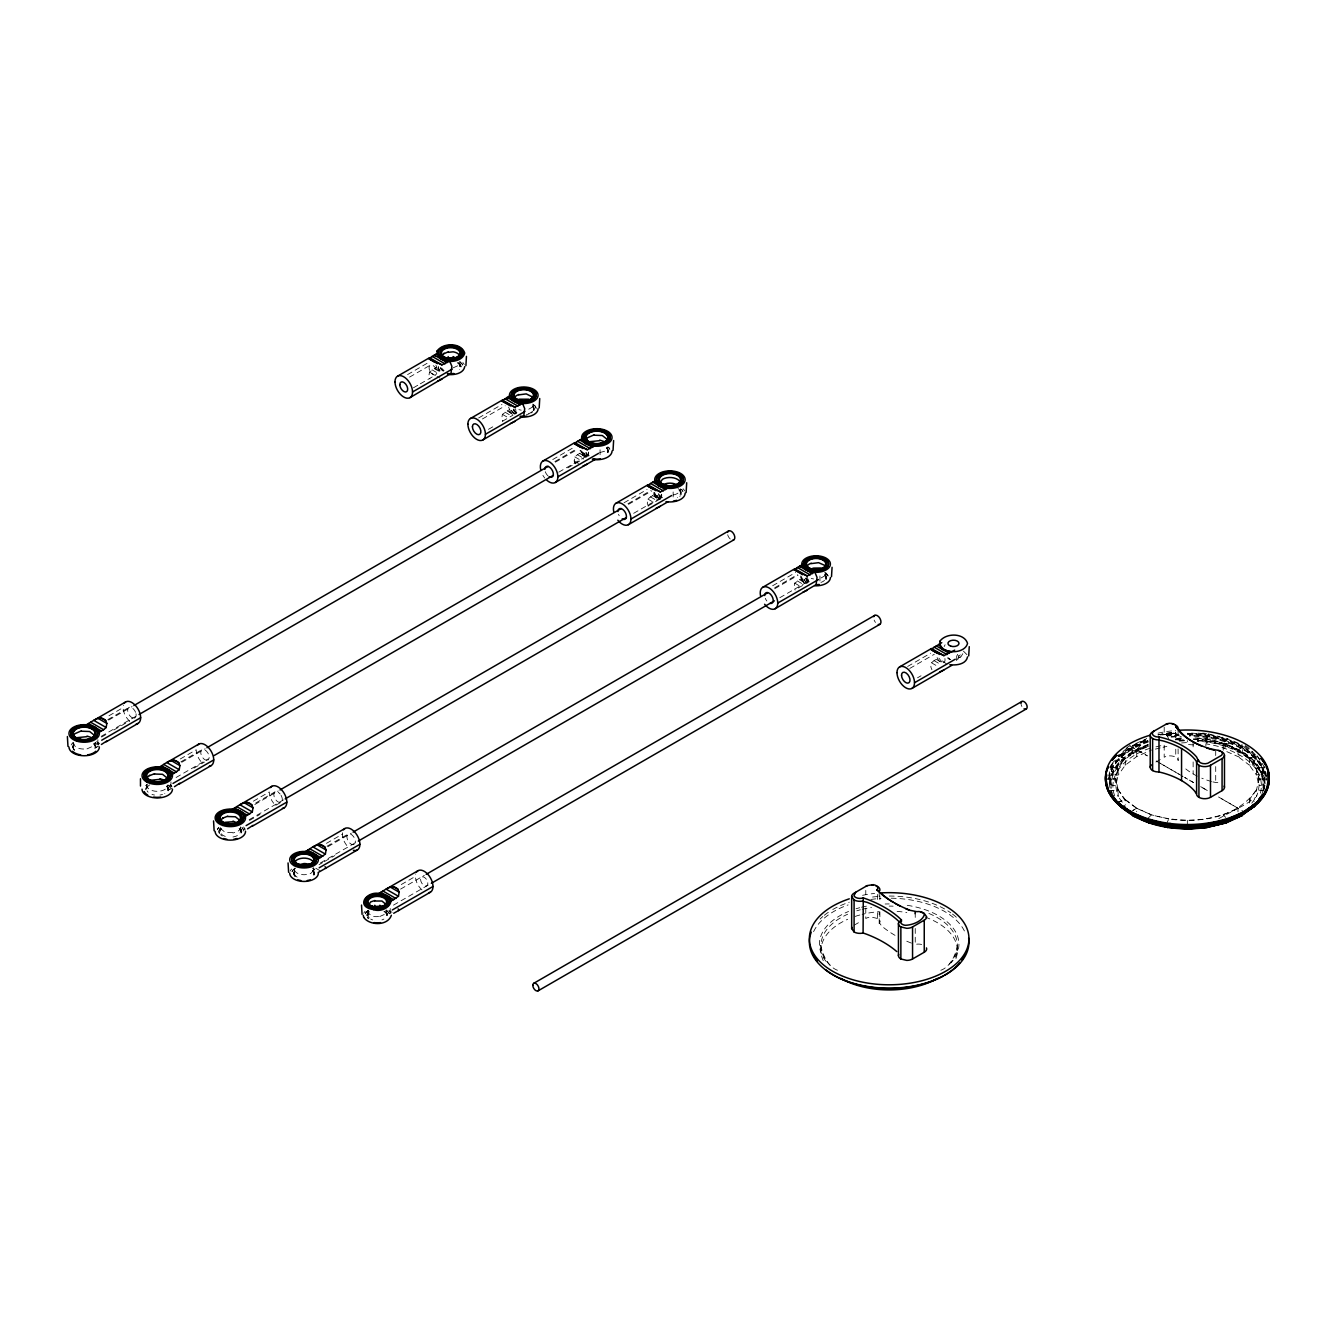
<?xml version="1.0" encoding="UTF-8"?>
<svg xmlns="http://www.w3.org/2000/svg" width="1336" height="1336" viewBox="0 0 1336 1336"><rect width="100%" height="100%" fill="white"/><g stroke="black" fill="none" stroke-linecap="round" stroke-linejoin="round"><path stroke-width="0.75" stroke-dasharray="5 3.75" d="M1117.965 792.432L1115.727 779.072L1118.165 768.367L1125.313 758.297L1116.796 755.475L1136.702 749.73L1147.824 744.904C1130.707 751.7 1111.686 764.042 1110.049 784.098M97.879 744.703L97.879 739.459M170.958 786.887L170.958 781.644M390.212 913.473L390.212 908.23M600.064 454.758L600.064 449.514M673.144 496.959L673.144 491.715M819.937 580.976L819.937 575.732M956.71 660.669L956.71 655.425M435.87 365.179L436.738 367.149L429.507 372.059L428.823 376.151L429.925 378.973M508.582 407.079L509.6 409.484L502.403 414.36L501.718 418.452L502.82 421.274M575.265 463.826L574.179 461.003L574.864 456.912L577.419 454.708L582.095 452.002L586.087 457.179A15.214 8.784 0 0 1 581.628 450.967M654.707 493.168A15.214 8.784 0 0 0 659.166 499.38L655.174 494.203L650.498 496.909L647.943 499.096L647.259 503.204L648.361 506.027M800.899 575.866L801.917 578.254L794.736 583.131L794.052 587.222L795.137 590.044M936.252 659.349L942.732 663.09L938.74 657.913L934.064 660.619L931.509 662.806L930.825 666.914L931.91 669.737M72.979 742.315C73.881 748.427 82.481 749.98 87.057 748.561M220.306 828.42L225.266 832.428L233.015 832.662M367.634 910.634C368.268 915.962 376.151 917.849 379.808 916.028M599.73 452.57L604.59 451.251L607.646 447.994M1263.522 790.444C1273.876 751.684 1219.401 734.65 1189.374 735.568M1110.55 767.115L1118.165 768.267C1115.059 777.519 1114.859 787.271 1118.165 796.523L1118.165 789.676L1115.727 778.971L1105.874 778.988M87.007 748.878L93.654 745.922L95.123 742.766L95.123 746.958M95.34 742.315L94.739 744.402M168.035 784.766L167.434 786.804M240.714 826.867L240.113 828.888A10.137 5.845 0 0 1 237.491 831.51L232.948 833.013M294.321 873.176L294.655 867.682M294.388 870.103L295.623 871.94A9.719 5.611 0 0 0 308.9 873.995C313.609 873.861 314.611 863.908 313.76 873.176M453.088 367.851L458.732 365.346L460.335 361.939M368.001 915.277L368.319 909.95M379.708 916.529L385.352 914.024L386.288 909.95M386.972 910.634L386.288 912.738M533.749 404.207L533.147 406.194M607.429 448.412L607.796 446.775M680.709 488.776L680.107 490.813M826.065 572.977L825.464 574.964M962.822 653.688L960.985 656.711L957.378 659.132L958.997 656.878L957.378 654.623L958.48 653.02M1108.763 775.715L1109.665 771.757M1108.713 778.003L1110.967 768.15L1116.612 760.284M1109.08 778.354C1111.151 758.364 1130.974 747.258 1147.991 740.946M1109.798 783.698C1111.302 763.14 1131.024 751.216 1148.576 744.937M1113.322 796.273C1103.285 772.108 1128.436 752.686 1149.027 746.49M1263.656 770.371L1258.963 779.072L1256.525 789.776L1256.525 796.523C1270.97 757.929 1222.674 736.72 1191.311 737.94M1260.416 793.15C1267.764 763.223 1230.673 747.492 1206.692 744.002L1208.028 734.85L1227.316 739.459L1242.029 745.972M1261.368 796.273C1272.924 760.234 1225.98 741.847 1197.256 741.33M1263.021 790.227C1267.73 756.493 1224.511 741.998 1197.306 740.779M1263.288 790.812C1273.926 750.999 1219.016 736.37 1189.374 736.103M1263.823 790.11L1265.159 784.232M528.755 409.2L532.396 407.096M821.072 577.97L824.73 575.866M243.169 831.025L244.037 829.088M1166.261 824.429L1168.8 818.901C1199.327 823.778 1231.174 816.062 1255.79 797.241M1208.295 733.948L1205.874 739.125L1210.566 738.975M1207.577 735.385L1205.874 739.025L1205.874 745.872M1224.728 748.31L1227.55 739.025L1242.363 745.571M944.151 646.574L945.12 644.754M1114.658 780.975L1115.727 779.072L1108.279 779.072M363.726 913.173L365.129 911.202M895.02 935.35A107.481 62.057 0 0 1 881.593 925.898L879.622 923.092A8.267 4.776 0 0 0 877.468 918.483L877.468 910.451M1109.665 767.215L1113.105 762.405M1110.132 767.482L1114.692 761.119M1116.245 759.9C1109.08 762.956 1109.682 774.997 1118.165 775.114L1125.313 765.144L1136.702 756.577L1151.532 750.014M1251.765 803.17L1255.339 798.176M1255.389 754.807C1237.47 735.568 1247.807 751.55 1237.988 756.577L1223.158 750.014L1223.158 743.15L1228.085 738.257M390.88 913.173L389.477 911.202M1146.605 738.257L1136.702 749.73L1136.702 756.577C1128.269 753.788 1135.717 736.837 1122.49 752.402M1147.841 818.484L1151.532 814.776C1186.785 825.13 1234.097 822.659 1256.525 789.776L1262.57 790.645M1264.557 767.482C1250.68 743.718 1260.516 762.873 1249.377 765.144L1237.988 756.577L1237.988 749.73L1243.215 746.74M1264.34 784.482L1258.963 785.818L1256.525 775.114L1256.525 768.267C1243.699 746.757 1217.013 739.242 1193.399 738.09M96.994 746.64L95.875 747.676L98.914 745.922M170.089 788.825L168.954 789.86L171.993 788.123M1116.879 769.503L1118.165 768.367L1110.984 767.265M958.814 656.043L960.317 654.84M1123.676 750.882L1130.122 746.039M1118.115 756.343L1130.824 746.791M1118.516 756.727L1131.141 747.225L1147.607 739.927M940.845 970.27C958.129 963.941 958.597 932.177 957.378 950.547M1133.212 810.234L1136.702 808.213L1151.532 814.876L1168.8 819.018M1130.122 812.121L1136.702 808.313L1151.532 814.876M407.563 374.598L429.14 362.139M409.567 377.119L430.192 365.212M413.425 387.791L418.585 384.801M420.306 383.816L435.786 374.882A5.578 3.223 60 0 1 429.29 369.454A5.578 3.223 60 0 1 433.332 365.697A5.578 3.223 60 0 1 436.404 374.297M478.655 417.934L501.985 404.474M482.43 418.97L505.225 405.793M488.425 429.34L495.439 425.299M502.453 421.241L512.974 415.179M108.968 715.762L123.129 707.596M552.737 459.551L573.979 447.293M107.849 719.62L128.891 707.462M554.891 461.521L575.933 449.364M108.633 720.104L132.064 706.594M555.392 462.172L577.018 449.698M101.202 736.336L137.224 715.545M558.765 472.176L585.786 456.578M101.569 737.088L106.83 734.048M113.844 729.99L129.625 720.889M567.9 467.85L583.682 458.732M180.276 758.982L196.208 749.78A12.408 7.164 60 0 0 202.705 763.324M624.046 502.77L647.058 489.494M180.928 761.804L201.97 749.663M627.97 503.722L650.766 490.546M181.729 762.305L205.143 748.778M628.471 504.373L651.901 490.846M176.085 777.502L208.499 758.781M633.648 513.325L660.669 497.727M193.937 768.133L204.458 762.071M647.993 505.993L660.268 498.912M253.356 801.183L269.287 791.981A12.408 7.164 60 0 0 273.68 803.287M255.761 802.986L275.066 791.847M254.809 804.506L278.222 790.979M249.164 819.686L283.399 799.93M249.481 820.454L260.002 814.392M275.784 805.274L281.061 802.235M326.435 843.367L342.367 834.165M772.609 585.769L795.621 572.493M327.086 846.189L348.145 834.048M774.763 587.74L797.559 574.58M327.888 846.69L351.301 833.18M774.646 588.759L798.06 575.248M320.44 862.922L356.478 842.131M779.806 597.71L806.827 582.112M319.053 864.676L322.56 862.655M324.314 861.637L334.835 855.574M798.293 587.99L807.061 582.93A5.995 3.457 60 0 0 807.729 577.419M401.284 884.549L415.446 876.366M400.583 889.108L424.38 875.364M393.485 905.14L429.557 884.315M907.612 666.48L930.624 653.204M909.766 668.434L934.332 654.256M917.515 677.803L921.022 675.782M854.088 925.23L860.768 921.372M1155.924 762.004L1160.884 759.132M1237.988 749.83L1244.567 746.039M1218.799 818.584L1237.988 808.313L1244.567 812.121M958.814 657.696L960.317 656.961M957.027 659.433L958.48 658.782M1135.7 743.567L1145.019 739.443M1132.327 745.571L1147.14 739.025M1132.661 745.972L1147.373 739.459M1147.808 740.428C1140.911 743.868 1105.406 756.042 1125.313 765.144L1125.313 758.297L1118.85 756.243M1148.142 741.48C1126.933 747.542 1100.831 768.534 1111.836 792.949M1148.259 741.998C1130.323 748.344 1108.346 761.67 1109.631 783.28C1111.134 762.672 1130.891 750.715 1148.492 744.419M1132.678 752.552L1146.923 746.24M1148.843 745.972C1130.957 752.201 1107.828 766.463 1111.218 788.307M1149.962 748.31C1129.855 754.356 1105.34 773.31 1115.109 796.874M1162.487 734.884L1176.932 733.13M1116.796 802.519L1125.313 799.646L1136.702 808.213L1136.702 811.687M1117.247 802.452L1125.313 799.746L1136.702 808.313M1187.337 733.781L1207.911 735.351L1227.083 739.927L1243.549 747.225L1256.174 756.727L1264.123 767.799L1261.368 773.36L1256.525 775.114L1249.377 765.144L1249.377 758.297L1255.823 756.26M1249.377 758.297L1256.191 756.042M1160.366 734.967L1175.847 732.829M1155.974 746.874L1163.99 744.954M1155.373 749.095L1161.134 747.709M1163.055 747.258L1166.879 746.34M1108.646 791.163L1118.165 789.676L1126.599 803.019M1109.164 791.179L1118.165 789.776L1125.313 799.746L1125.313 804.806M1256.525 768.367L1263.722 767.265M1266.044 766.814L1256.525 768.267L1258.963 779.072L1268.282 779.088M1168.8 739.025L1166.261 733.564L1176.932 733.581M1166.528 734.382L1176.999 734.065M1166.662 734.85L1177.066 734.566M1166.779 735.351L1179.154 734.934M1179.187 735.485L1166.879 735.869M1171.104 736.637L1179.22 736.019M1171.154 737.171L1181.274 736.403M1175.279 739.326L1183.329 738.725M1175.296 739.86L1183.329 739.242M1179.337 740.094L1183.345 739.777M1179.371 740.628L1185.349 740.177M1179.404 741.179L1185.366 740.712M1181.542 742.966L1187.337 742.532M1212.921 781.911L1216.278 782.579A8.183 4.726 0 0 1 1218.399 782.746M1258.963 778.971L1266.845 778.988M1202.684 733.13L1206.508 733.414M1191.512 733.113L1206.074 734.215M1187.337 733.28L1205.957 734.7M1187.337 734.316C1217.614 735.117 1260.984 744.469 1266.411 779.973M1189.374 735.017C1219 735.919 1260.883 745.772 1266.06 780.308M1193.382 738.875C1221.555 740.094 1260.416 750.732 1265.058 783.28M1193.365 739.392C1221.471 740.628 1260.249 751.216 1264.891 783.698M1197.34 740.244C1224.227 741.998 1260.499 753.22 1264.641 784.098M1193.516 744.937L1187.337 744.469L1187.337 740.561M1197.924 733.147L1206.224 733.781M1228.886 743.968L1223.158 743.25L1227.817 738.624L1222.039 737.221M1265.526 791.179L1256.525 789.676L1249.377 799.646L1254.27 801.366M1210.099 734.85L1227.55 739.025M1208.579 733.982L1220.119 736.754M947.358 657.947L950.714 659.633M1250.913 800.264L1249.377 799.646L1249.377 806.493M948.476 658.782L949.946 659.433M946.456 663.909L939.893 658.982M877.468 918.483L871.623 917.08A8.267 4.776 0 0 0 865.778 918.483L865.778 904.439M1233.612 741.163L1242.747 745.221M1110.7 784.816L1115.727 785.818L1118.165 775.114L1118.165 768.267M1129.738 745.738L1147.357 755.875L1132.06 747.175M1182.894 776.4L1156.241 761.019L1182.894 776.45M1200.68 786.654L1207.777 790.762L1200.68 786.72M1237.988 808.213L1218.449 796.924L1237.988 808.313L1237.988 815.06M434.267 368.586L440.73 372.326L437.089 368.686L436.621 366.582M507.162 410.887L513.625 414.628M799.479 579.657L805.959 583.398M579.607 453.438L586.087 457.179M652.703 495.639L659.166 499.38M432.062 369.855L438.542 373.596M504.958 412.156L511.438 415.897M797.291 580.926L803.771 584.667M577.419 454.708L583.899 458.448M650.498 496.909L656.978 500.633M934.064 660.619L940.527 664.343M429.507 372.059L440.145 378.188M502.403 414.36L507.73 417.416M794.736 583.131L800.047 586.203M574.864 456.912L581.945 461.003M647.943 499.096L653.254 502.169M931.509 662.806L936.82 665.879M574.179 461.003L581.193 465.062M96.543 741.68L99.766 743.551M315.78 868.266L320.64 871.072M388.859 910.467L392.099 912.338M1224.043 815.778L1223.158 814.776L1227.817 819.553M1243.866 746.791L1256.575 756.343M963.423 651.133L967.064 654.774M949.579 659.132L948.159 657.696M837.488 970.27C820.204 963.941 819.736 932.177 820.955 950.547M1244.901 746.256L1252.734 752.168M1256.992 756.009L1259.28 759.215M1119.351 798.176L1125.313 806.493M800.665 576.684L803.721 581.711M511.354 412.907L509.6 409.484M462.857 362.524L464.26 364.477M170.24 784.633L171.643 786.587M97.144 742.432L98.563 744.386M653.721 492.583L655.225 495.439M580.642 450.399L582.145 453.238M147.06 786.804L146.459 784.766M294.321 869.135L294.655 870.588M1166.395 733.948L1167.697 736.737M1265.459 771.456L1266.829 777.435M1265.025 771.757L1266.829 779.673M801.767 577.553L802.318 579.757M368.001 911.352L368.319 912.738M244.722 828.788L245.072 830.307M73.58 744.402L73.213 742.766L73.213 746.958M1215.71 750.548L1215.71 756.56M1215.71 766.58L1215.71 782.629M1193.131 741.864L1193.131 749.88M1193.131 761.904L1193.131 773.945M1187.337 820.321L1187.337 826.032M1178.085 730.842L1178.168 740.528M1178.085 748.878L1178.168 760.568A8.183 4.726 0 0 0 1173.108 756.209A8.183 4.726 0 0 0 1164.19 757.228L1164.19 745.204M1175.763 733.18L1175.763 739.192M1175.763 749.212L1175.763 757.228M1164.19 727.168L1164.19 735.184M915.243 912.421L915.243 918.433M915.243 928.453L915.243 944.485L916.262 944.251A8.267 4.776 0 0 1 922.541 944.719M879.89 895.788L879.89 899.796M879.89 911.837L879.89 921.857M879.188 891.596L879.188 899.612M879.188 923.677L879.188 911.653A68.219 39.379 0 0 0 862.137 914.375M877.468 894.419L877.468 900.431M865.778 890.411L865.778 894.419M825.798 577.553L825.798 573.511A9.719 5.611 0 0 1 824.496 576.317M680.458 493.168L680.458 489.243A10.538 6.079 0 0 1 672.659 495.122M607.796 448.178L607.796 450.967M533.481 408.783L533.481 404.741A9.719 5.611 0 0 1 532.179 407.547M461.003 366.582L461.003 366.999A10.337 5.962 0 0 0 457.981 362.791M459.985 362.657L459.985 366.582M386.605 911.352L386.605 915.277M240.463 827.368L240.463 831.343M220.206 827.368L220.206 831.343M167.785 789.159L167.785 785.234A10.538 6.079 0 0 1 157.247 791.33A10.538 6.079 0 0 1 146.709 785.234L146.709 789.159A10.538 6.079 0 0 1 149.799 784.85M95.524 746.958L95.524 747.392A11.373 6.563 0 0 0 94.004 744.102M72.795 746.958L72.795 747.392A11.373 6.563 0 0 1 74.315 744.102M457.246 362.791A9.302 5.377 0 0 1 458.732 369.27M444.103 370.389A9.302 5.377 0 0 1 441.698 367.968M457.981 362.357A10.337 5.962 0 0 1 459.634 369.571M443.368 370.807A10.337 5.962 0 0 1 440.696 368.135M439.928 370.172A12.408 7.164 0 0 1 438.275 366.582M459.45 361.522A12.408 7.164 0 0 1 462.657 364.728M439.928 370.59A12.408 7.164 0 0 1 438.275 366.999M461.421 363.425A12.408 7.164 0 0 1 462.657 365.145M443.368 371.224A10.337 5.962 0 0 1 440.346 366.999M807.311 583.03A12.408 7.164 0 0 1 803.688 577.97M824.863 572.91A12.408 7.164 0 0 1 828.069 576.117M824.496 580.358A9.719 5.611 0 0 1 820.939 582.413M809.215 581.511A9.719 5.611 0 0 1 806.376 577.553M824.496 574.747A9.719 5.611 0 0 1 825.464 579.006M825.03 574.998A10.337 5.962 0 0 1 826.065 579.523M808.781 582.195A10.337 5.962 0 0 1 805.758 577.97M807.311 582.613A12.408 7.164 0 0 1 803.688 577.553M824.863 572.493A12.408 7.164 0 0 1 828.069 575.699M825.03 574.563A10.337 5.962 0 0 1 826.065 579.089M808.781 581.778A10.337 5.962 0 0 1 805.758 577.553M813.574 578.939A9.719 5.611 0 0 1 811.236 578.371M805.157 583.097A5.995 3.457 60 0 1 799.963 576.651M766.864 601.016A5.995 3.457 60 0 1 765.311 598.328M924.044 909.332A69.756 40.28 0 0 1 951.048 962.822M825.949 961.235A69.756 40.28 0 0 1 848.544 911.469M856.042 908.764A69.756 40.28 0 0 1 859.666 907.712M861.536 907.227A69.756 40.28 0 0 1 869.168 905.624M885.133 904.004A69.756 40.28 0 0 1 889.175 903.938M907.227 905.307A69.756 40.28 0 0 1 920.504 908.23M928.887 913.457A68.219 39.379 0 0 1 948.243 965.177M830.09 965.177A68.219 39.379 0 0 1 847.642 914.242M856.777 910.818A68.219 39.379 0 0 1 860.334 909.783M862.137 909.315A68.219 39.379 0 0 1 871.506 907.445M889.175 906.092A68.219 39.379 0 0 1 893.116 906.159M813.591 931.676A78.239 45.173 0 0 1 848.11 904.923M870.888 899.445A78.239 45.173 0 0 1 881.008 898.443M891.195 898.21A78.239 45.173 0 0 1 964.742 931.676M820.07 919.068A79.793 46.059 0 0 1 822.809 916.529M824.312 915.277A79.793 46.059 0 0 1 829.188 911.72M832.745 909.532A79.793 46.059 0 0 1 849.279 902.217M872.558 897.04A79.793 46.059 0 0 1 880.841 896.289M889.175 896.038A79.793 46.059 0 0 1 950.831 912.872M952.468 914.058A79.793 46.059 0 0 1 956.943 917.782M925.18 917.097A68.219 39.379 0 0 1 955.056 960.734M823.277 960.734A68.219 39.379 0 0 1 847.642 919.302M855.057 916.429A68.219 39.379 0 0 1 860.334 914.859M897.091 911.419A68.219 39.379 0 0 1 906.827 912.505M862.555 895.304A79.793 46.059 0 0 1 874.612 893.433M911.402 943.099A107.481 62.057 0 0 1 905.641 940.728M1158.028 734.85A81.863 47.261 0 0 1 1175.697 732.195M1158.028 733.163A81.863 47.261 0 0 1 1175.697 730.508M1211.518 781.543A69.572 40.163 0 0 1 1201.782 778.17M1197.306 776.166A69.572 40.163 0 0 1 1185.783 768.935M1158.028 734.95A81.863 47.261 0 0 1 1175.697 732.295M514.995 414.26A12.408 7.164 0 0 1 511.354 409.2M532.53 404.14A12.408 7.164 0 0 1 536.154 409.2M532.179 405.977A9.719 5.611 0 0 1 533.147 410.236M532.179 411.588A9.719 5.611 0 0 1 528.622 413.642M516.882 412.74A9.719 5.611 0 0 1 514.043 408.783M516.447 413.425A10.337 5.962 0 0 1 513.425 409.2M532.713 406.211A10.337 5.962 0 0 1 533.749 410.736M532.713 405.793A10.337 5.962 0 0 1 533.749 410.319M532.713 411.755A10.337 5.962 0 0 1 531.06 412.991M528.922 413.943A10.337 5.962 0 0 1 526.434 414.544M516.447 412.991A10.337 5.962 0 0 1 513.425 408.783M514.995 413.843A12.408 7.164 0 0 1 511.354 408.783M534.5 405.192A12.408 7.164 0 0 1 536.154 408.783M521.24 410.152A9.719 5.611 0 0 1 518.902 409.601M512.84 414.327A5.995 3.457 60 0 1 507.647 407.864M515.412 408.632A5.995 3.457 60 0 1 514.727 414.16M1021.906 706.477A4.342 2.505 60 0 1 1021.122 704.439M129.625 721.123A12.408 7.164 60 0 1 123.413 705.141M132.982 718.016A5.995 3.457 60 0 1 127.905 712.021A5.995 3.457 60 0 1 130.093 707.178A5.995 3.457 60 0 1 135.571 712.322M135.988 713.758A5.995 3.457 60 0 1 135.988 716.28M135.571 717.215A5.995 3.457 60 0 1 134.017 718.117M93.654 743.801A10.955 6.329 0 0 1 93.654 750.131M74.682 750.131A10.955 6.329 0 0 1 74.682 743.801M71.192 744.954A13.444 7.766 0 0 1 72.528 743.083M95.791 743.083A13.444 7.766 0 0 1 97.144 744.954M94.004 743.684A11.373 6.563 0 0 1 94.004 750.247M74.315 750.247A11.373 6.563 0 0 1 74.315 743.684M97.328 742.565A15.214 8.784 0 0 1 98.847 744.686M544.721 478.021A12.408 7.164 60 0 1 542.917 475.349M548.01 475.866A5.995 3.457 60 0 1 545.021 470.673M586.304 456.979A5.995 3.457 60 0 1 580.091 450.432M588.291 452.62A5.995 3.457 60 0 1 587.857 456.094M588.809 455.609A11.373 6.563 0 0 1 585.853 452.67M606.694 447.694A11.373 6.563 0 0 1 607.83 452.67M587.339 456.461A13.444 7.766 0 0 1 583.398 450.967L583.398 451.401A13.444 7.766 0 0 0 587.339 456.879M608.481 447.092A13.444 7.766 0 0 1 609.817 448.963M589.092 455.442A10.955 6.329 0 0 1 586.254 452.603M606.327 447.81A10.955 6.329 0 0 1 607.429 452.603M608.481 447.51A13.444 7.766 0 0 1 609.817 449.38M606.694 448.111A11.373 6.563 0 0 1 607.83 453.088M588.809 456.027A11.373 6.563 0 0 1 585.853 453.088M588.525 452.002A5.16 2.989 60 0 1 586.404 455.76A5.16 2.989 60 0 1 581.845 451.334M170.423 784.766A15.214 8.784 0 0 1 171.943 786.887M168.887 785.284A13.444 7.766 0 0 1 170.223 787.154M166.382 786.119A10.538 6.079 0 0 1 164.695 793.467M162.524 794.419A10.538 6.079 0 0 1 159.969 795.037M154.525 795.037A10.538 6.079 0 0 1 151.97 794.419M148.112 792.198A10.538 6.079 0 0 1 147.06 790.728M147.394 785.869A11.373 6.563 0 0 0 145.874 789.159L145.874 789.576A11.373 6.563 0 0 1 147.394 786.303M167.083 785.869A11.373 6.563 0 0 1 168.219 790.862M167.083 786.303A11.373 6.563 0 0 1 168.219 791.279M145.607 785.702A13.444 7.766 0 0 1 147.745 784.098M168.887 785.702A13.444 7.766 0 0 1 170.223 787.572M207.097 760.318A5.995 3.457 60 0 1 200.884 753.755A5.995 3.457 60 0 1 204.976 749.947A5.995 3.457 60 0 1 209.067 758.481M208.65 759.416A5.995 3.457 60 0 1 207.965 760.034M683.097 488.776A15.214 8.784 0 0 1 684.616 490.896M660.418 498.645A13.444 7.766 0 0 1 656.945 495.172M681.56 489.293A13.444 7.766 0 0 1 682.896 491.164M679.055 490.128A10.538 6.079 0 0 1 677.369 497.476M662.472 497.476A10.538 6.079 0 0 1 659.733 494.737M677.97 488.525A11.373 6.563 0 0 1 679.774 496.441M661.888 497.81A11.373 6.563 0 0 1 658.949 494.871M660.418 499.079A13.444 7.766 0 0 1 656.494 493.585M681.56 489.711A13.444 7.766 0 0 1 682.896 491.581M679.774 490.312A11.373 6.563 0 0 1 680.909 495.289M660.084 496.875A11.373 6.563 0 0 1 658.548 493.585M619.203 515.696A5.995 3.457 60 0 1 618.518 514.293M661.37 494.821A5.995 3.457 60 0 1 658.364 499.079A5.995 3.457 60 0 1 653.187 492.617M661.621 494.186A5.16 2.989 60 0 1 659.032 497.877A5.16 2.989 60 0 1 654.556 492.299M944.919 658.531A5.995 3.457 60 0 1 941.93 662.79A5.995 3.457 60 0 1 936.736 656.327M730.224 538.976A5.16 2.989 60 0 1 727.636 534.5M807.412 577.352A5.16 2.989 60 0 1 805.641 582.346A5.16 2.989 60 0 1 800.715 576.684M217.351 829.339A13.444 7.766 0 0 1 218.686 827.468M241.966 827.468A13.444 7.766 0 0 1 243.302 829.339M240.179 828.487A11.373 6.563 0 0 1 241.315 833.464M219.338 833.464A11.373 6.563 0 0 1 220.49 828.487M217.351 829.756A13.444 7.766 0 0 1 218.686 827.886M241.966 827.886A13.444 7.766 0 0 1 243.302 829.756M240.179 828.069A11.373 6.563 0 0 1 241.315 833.046M222.294 835.985A11.373 6.563 0 0 1 220.49 834.633M219.338 833.046A11.373 6.563 0 0 1 220.49 828.069M239.094 828.42A10.137 5.845 0 0 1 232.948 837.004M225.266 836.419A10.137 5.845 0 0 1 221.559 828.42M243.503 826.967A15.214 8.784 0 0 1 245.022 829.071M280.176 802.502A5.995 3.457 60 0 1 273.813 794.603A5.995 3.457 60 0 1 280.176 794.035M281.061 795.304A5.995 3.457 60 0 1 281.729 801.617M346.759 845.471A12.408 7.164 60 0 1 342.667 831.727M354.14 844.435A5.995 3.457 60 0 1 347.293 839.091A5.995 3.457 60 0 1 350.767 834.148A5.995 3.457 60 0 1 355.226 842.866M313.426 867.682A9.719 5.611 0 0 1 313.76 869.135M312.457 870.371A9.719 5.611 0 0 1 310.904 877.151M297.16 877.151A9.719 5.611 0 0 1 295.623 870.371M290.196 871.039A14.329 8.267 0 0 1 291.632 869.051M292.05 871.322A12.408 7.164 0 0 1 295.273 868.116M312.808 868.116A12.408 7.164 0 0 1 314.778 869.602M312.991 870.204A10.337 5.962 0 0 1 312.991 876.165M295.089 876.165A10.337 5.962 0 0 1 295.089 870.204M292.05 871.757A12.408 7.164 0 0 1 295.273 868.534M312.808 868.534A12.408 7.164 0 0 1 314.778 870.02M312.991 870.621A10.337 5.962 0 0 1 312.991 876.583M295.089 876.583A10.337 5.962 0 0 1 295.089 870.621M421.959 889.893A12.408 7.164 60 0 1 415.746 873.911M365.329 913.423A12.408 7.164 0 0 1 368.536 910.2M386.071 910.2A12.408 7.164 0 0 1 389.277 913.423M368.352 918.25A10.337 5.962 0 0 1 367.316 916.813M366.966 915.277A10.337 5.962 0 0 1 368.352 912.288M386.254 912.288A10.337 5.962 0 0 1 387.64 915.277M365.329 913.841A12.408 7.164 0 0 1 368.536 910.634M386.071 910.634A12.408 7.164 0 0 1 389.277 913.841M383.883 911.469A9.302 5.377 0 0 1 386.288 916.663M383.883 919.068A9.302 5.377 0 0 1 381.946 919.919M372.644 919.919A9.302 5.377 0 0 1 370.723 919.068M369.254 917.949A9.302 5.377 0 0 1 370.723 911.469M368.352 918.667A10.337 5.962 0 0 1 367.316 917.231M366.966 915.694A10.337 5.962 0 0 1 369.988 911.469M384.618 911.469A10.337 5.962 0 0 1 387.64 915.694M875.497 622.426A5.16 2.989 60 0 1 874.162 620.104M1181.341 738.09L1175.346 738.574L1181.341 738.157M1193.566 782.562L1184.681 777.435L1193.566 782.612M420.573 879.322A5.16 2.989 60 0 0 426.05 886.135A5.16 2.989 60 0 0 426.05 878.837A5.16 2.989 60 0 0 420.573 879.322"/><path stroke-width="1.5" d="M1227.083 819.419L1207.911 823.995L1207.276 827.418C1177.15 831.576 1143.499 827.134 1120.186 806.092L1119.651 803.654M434.985 355.994L436.655 353.723L428.823 358.616L441.915 364.895L449.698 361.121L451.869 366.298L450.95 373.512L409.952 397.66M507.764 398.863L509.6 395.974L501.718 400.917L514.811 407.196L522.543 403.455L524.714 408.632L523.762 415.847L482.864 439.961M92.067 737.756L87.057 736.086M164.862 780.358L160.036 778.754M237.491 823.243L233.015 821.072M381.946 906.693L379.808 905.24M455.325 358.015L453.171 356.562M604.74 441.765L599.73 440.095M1226.698 819.669L1225.997 822.759L1224.728 823.093L1242.179 815.361L1254.654 805.708L1255.038 803.654M901.449 921.606L901.449 919.919L898.477 917.147A109.552 63.26 0 0 0 868.083 899.596L863.273 897.875L863.089 932.979L866.947 934.348A107.481 62.057 0 0 1 896.757 951.566M373.646 909.732C386.956 913.907 400.817 896.873 380.944 893.918C367.367 889.492 353.973 906.827 373.662 909.616M1241.795 815.912L1242.614 812.989L1226.431 820.17M67.385 736.537L67.969 746.39M140.48 778.738L140.48 786.069M213.56 820.922L214.127 830.775M288.058 862.939L288.609 872.308M361.522 905.073L362.073 914.325M106.145 727.519L106.83 723.427L105.728 720.605C99.732 714.075 91.783 722.208 85.955 724.947L94.923 727.252L98.914 732.429L103.59 729.723L106.145 727.519L93.737 720.355L125.684 701.918M159.034 767.148L168.002 769.452L171.993 774.613L179.224 769.72L179.909 765.611L178.807 762.789C171.676 755.591 162.775 766.446 156.011 768.885M242.05 818.55L252.304 811.904L252.988 807.812L251.903 804.99C245.891 798.46 237.942 806.61 232.13 809.332L241.081 811.637L245.072 816.814M305.209 851.533L314.16 853.838L318.152 858.998L325.383 854.105L326.067 849.997L324.982 847.174C317.851 839.977 308.933 850.832 302.186 853.27M388.208 902.952L398.462 896.289L399.147 892.197L398.061 889.375C392.066 882.845 384.117 890.995 378.288 893.717M915.227 911.753L915.06 913.757M926.449 947.909L926.666 948.861A8.267 4.776 0 0 1 924.245 952.234L912.555 958.981A8.267 4.776 0 0 1 906.71 960.384L900.865 958.981L900.865 926.917A8.267 4.776 0 0 1 898.727 922.308L901.449 919.919L900.731 920.922A6.179 3.574 0 0 0 905.107 925.297C912.054 925.247 923.209 921.105 924.378 914.175A6.179 3.574 0 0 0 916.797 911.653L910.25 910.35A109.552 63.26 0 0 1 879.873 892.799L876.884 890.027L877.602 889.024A6.179 3.574 0 0 0 873.226 884.649L867.147 885.618L854.088 893.166A8.267 4.776 0 0 0 851.667 896.539L851.667 928.603L854.088 931.977A8.267 4.776 0 0 0 862.071 933.213L863.089 932.979M81.262 731.193L89.646 731.51L94.956 735.752M154.458 774.028L162.524 774.295L167.668 778.437M227.638 816.53L235.386 816.764L240.363 820.772M448.178 352.337L453.088 351.819A9.302 5.377 0 0 1 458.732 354.324L459.667 355.61M374.798 901.015L381.946 901.032L386.638 904.956M593.952 435.202L602.319 435.519L607.646 439.761M528.755 399.214L518.769 399.214M821.072 568L813.574 568.101L809.215 569.553M1198.709 761.403L1196.572 756.961A71.626 41.349 0 0 0 1164.073 738.19L1159.281 736.971L1158.997 739.392L1158.98 771.941L1163.172 773.01A69.572 40.163 0 0 1 1194.735 791.229L1196.522 793.985A8.183 4.726 0 0 0 1201.582 798.36A8.183 4.726 0 0 0 1210.499 797.325L1222.073 790.645A8.183 4.726 0 0 0 1224.193 786.086M73.213 736.988L74.682 733.815L81.329 730.875M437.089 350.984C435.92 364.194 461.889 364.845 464.744 353.088C461.304 342.333 442.951 342.467 437.022 351.051M438.692 351.234L438.275 353.088A12.408 7.164 0 0 0 450.683 360.236L453.889 360.002A12.408 7.164 0 0 0 463.074 353.088M464.744 366.582C463.625 373.195 455.342 374.831 449.698 374.631M465.913 365.646L466.448 356.378M368.001 905.691L370.723 901.9L374.898 900.497M363.642 917.298C369.571 925.881 387.941 926.015 391.364 915.277M539.193 407.914L539.727 398.529M585.886 440.997L587.356 437.824L594.002 434.885M613.04 450.399L613.608 440.546M659.383 483.582L662.472 479.273A10.538 6.079 0 0 1 673.962 477.954A10.538 6.079 0 0 1 680.458 483.582M686.12 492.583L686.687 482.747M831.51 576.684L832.061 567.299M939.893 641.28C938.724 654.473 964.692 655.141 967.548 643.367C964.108 632.613 945.754 632.763 939.826 641.347M949.846 664.71C956.192 665.512 966.028 664.426 967.548 656.878M968.717 655.926L969.251 646.674M1108.195 789.142L1105.874 778.988L1106.809 774.93M1222.073 751.901A8.183 4.726 0 0 1 1222.073 758.581L1210.499 765.261A8.183 4.726 0 0 1 1201.582 766.279A8.183 4.726 0 0 1 1196.522 761.921L1198.592 760.234A6.129 3.54 0 0 0 1207.761 763.29L1221.588 755.308A6.129 3.54 0 0 0 1216.278 750.014L1210.616 748.861A71.626 41.349 0 0 1 1178.118 730.091L1176.097 726.817A6.129 3.54 0 0 0 1166.912 723.761L1152.617 731.844A8.183 4.726 0 0 0 1150.847 736.988A8.183 4.726 0 0 0 1158.395 739.91L1163.172 740.946A69.572 40.163 0 0 1 1194.735 759.165L1196.605 761.587L1196.605 793.651M1201.782 746.106A69.572 40.163 0 0 1 1179.955 731.26L1178.168 728.504A8.183 4.726 0 0 0 1175.763 725.164M1267.43 772.909C1273.008 805.09 1233.328 820.605 1207.577 824.679M518.769 394.855L526.267 393.903L532.396 396.959M811.102 563.625L818.601 562.673L824.496 565.278A9.719 5.611 0 0 1 825.464 566.631M775.181 608.732L816.096 584.634L817.048 577.403L814.876 572.225M1254.654 805.708L1254.02 806.71M149.615 775.648L154.525 773.694M222.978 818.083L227.704 816.179M443.836 353.773L448.261 351.819M1147.607 819.419L1166.779 823.995L1167.514 827.552L1168.8 825.765M295.39 861.369L295.623 860.918A9.719 5.611 0 0 1 305.309 858.163A9.719 5.611 0 0 1 313.426 862.271M220.306 820.772L223.162 817.699M800.164 567.082L801.917 564.744L802.318 566.264M1167.33 827.218L1187.337 828.938L1207.276 827.418L1225.847 822.976M1263.939 793.35L1256.825 802.869L1257.894 802.519L1256.575 802.502M441.698 355.61L444.103 353.205M294.655 862.271L295.623 860.918M1258.846 799.312L1261.134 796.139M1262.403 794.887L1253.719 806.944L1249.127 809.516M1259.798 798.728L1254.287 806.426L1240.226 816.229L1246.154 811.754M101.386 744.486L106.83 740.962M174.465 786.687L179.909 783.146M247.561 828.871L252.988 825.347M598.077 444.237L587.272 449.748L574.179 443.469L585.118 436.755M318.152 872.508L325.383 868.417L326.067 867.548L324.982 866.747M671.156 486.421L660.351 491.949L647.259 485.669L655.174 480.693L659.166 485.87L668.134 488.174M393.719 913.273L398.462 910.618L399.147 909.732L398.061 908.931M817.949 570.455L807.144 575.966L794.052 569.687L805.007 562.974M954.706 650.131L943.901 655.659L930.825 649.38L941.763 642.666M1246.104 810.969L1255.289 804.021M855.641 892.264L853.971 895.771A6.179 3.574 0 0 0 861.536 898.293L863.273 897.875M1154.154 730.942L1153.102 731.727A6.129 3.54 0 0 0 1158.395 737.038L1159.281 736.971M1249.861 807.378L1243.248 812.255L1245.219 812.388M1252.133 805.658L1255.255 803.32M1247.039 809.666L1255.389 803.637M1246.237 810.919L1257.894 802.519M1109.665 791.246C1113.589 803.955 1132.51 814.776 1146.605 819.736L1132.36 813.073M555.308 482.513L595.038 459.484L592.382 459.283M628.388 524.714L668.134 501.668M911.954 688.424L951.683 665.395M397.56 376.184L429.507 357.731L441.915 364.895M412.523 391.982L452.069 369.154M470.456 418.485L502.403 400.032L514.811 407.196M485.419 434.284L524.914 411.488M542.917 461.037L574.864 442.583L587.272 449.748M133.867 705.558L548.194 466.347M139.028 714.51L553.355 475.299M101.72 740.211L140.664 717.716M557.88 476.835L598.595 453.338M106.145 741.847L138.092 723.394M198.78 744.102L166.816 762.555L179.224 769.72M615.996 503.221L647.943 484.784L660.351 491.949M206.946 747.742L621.273 508.532M213.91 755.658L626.434 517.483M173.029 783.414L213.743 759.917M630.959 519.036L671.674 495.522M179.224 784.032L211.172 765.595M271.859 786.303L239.895 804.756L252.304 811.904M280.026 789.943L728.588 530.96M285.186 798.895L733.748 539.911M246.108 825.615L286.822 802.101M252.304 826.232L284.251 807.779M344.938 828.487L312.991 846.94L325.383 854.105M762.789 587.255L794.736 568.802L807.144 575.966M353.105 832.128L767.432 592.917M358.282 841.079L774.412 600.833M319.187 867.799L359.902 844.302M777.752 603.054L818.467 579.557M325.383 868.417L357.347 849.98M418.018 870.688L386.071 889.141L398.462 896.289M426.184 874.328L874.746 615.362M431.361 883.28L879.906 624.313M392.266 910L432.998 886.486M398.462 910.618L430.426 892.164M899.545 666.931L931.509 648.494L943.901 655.659M914.525 682.746L955.24 659.232M533.715 983.329L1021.906 701.467M538.057 990.844L1026.248 708.982M900.865 926.917L906.71 928.32A8.267 4.776 0 0 0 912.555 926.917L924.245 920.17A8.267 4.776 0 0 0 926.666 916.78L924.245 913.407A8.267 4.776 0 0 0 920.537 912.171M437.59 381.211L441.915 379.207M510.502 423.512L514.811 421.508M582.947 466.08L587.272 464.076M656.026 508.264L660.351 506.26M802.819 592.299L807.144 590.295M939.592 671.975L943.901 669.971M444.103 358.866L453.088 357.48M297.16 865.177L304.04 863.54A9.719 5.611 0 0 1 310.904 865.177M1228.519 818.868L1239.374 814.041M1244.217 812.054L1227.55 819.436L1207.711 824.195M1242.296 815.01C1204.404 834.065 1153.536 833.58 1120.036 805.708M1225.663 823.126L1241.996 815.661M1228.619 819.152L1244.567 812.121L1228.085 819.736L1202.584 824.646M1129.738 812.255L1130.824 812.054M599.68 440.663L588.942 441.765M87.007 736.654L76.252 737.756A11.373 6.563 0 0 1 81.229 726.7A11.373 6.563 0 0 1 95.14 734.733A11.373 6.563 0 0 1 76.119 737.672M159.969 779.356L149.615 780.358M225.266 822.308L232.948 821.723M372.644 906.693L379.708 906.159M1226.114 822.475C1200.964 830.174 1173.726 830.174 1148.576 822.475L1147.991 819.669M1205.874 825.765L1206.692 827.401L1225.997 822.759M1170.353 823.477L1166.395 824.212L1147.524 819.669M1116.796 802.519L1118.867 802.802M453.889 373.495L450.683 373.746A12.408 7.164 0 0 1 447.46 373.495M816.079 584.717L819.302 584.467M1158.98 771.941L1158.395 771.974A8.183 4.726 0 0 1 1151.315 764.893M1179.07 824.947L1195.67 825.03M1203.719 824.379L1208.429 824.429C1182.577 828.17 1155.356 825.414 1132.076 812.989L1133.145 816.096L1149.962 823.093L1132.51 815.361M1199.528 825.03L1187.337 825.949L1166.261 824.429L1170.971 824.379M1187.337 828.737L1207.343 827.218M1175.981 727.318L1178.085 728.838M876.884 890.027L879.622 891.012A8.267 4.776 0 0 0 877.468 886.403L875.765 885.651M520.055 416.765L523.762 417.049A14.329 8.267 0 0 0 538.074 408.783M595.038 445.974L586.087 443.686L582.095 438.509M812.271 571.992L816.079 572.326A14.329 8.267 0 0 0 830.407 564.043A14.329 8.267 0 0 0 816.079 555.776A14.329 8.267 0 0 0 801.767 564.043C802.335 569.153 807.996 571.257 812.388 572.042M814.876 585.719L816.079 585.819A14.329 8.267 0 0 0 830.407 577.553M951.683 651.885L942.732 649.58L938.74 644.403M1171.037 824.512L1166.528 824.078L1171.288 824.562M1177.15 824.98L1187.337 825.748L1177.317 825.03M871.623 885.017L873.276 885.133M1105.874 778.988L1106.926 779.222M1120.186 806.092L1134.464 816.229L1120.971 806.944L1112.671 795.655M1147.14 819.436L1166.979 824.195M1146.605 819.736L1167.046 824.412M1148.576 822.475L1167.998 827.401M1211.518 749.479L1214.307 750.197M1130.54 812.271L1117.247 802.452M1131.893 812.689L1147.373 819.385M429.925 359.417L434.45 362.039M575.265 444.27L579.807 446.892M648.361 486.471L652.886 489.093M931.91 650.181L936.452 652.803M434.267 355.092L447.209 362.557M507.162 397.376L520.105 404.858M799.479 566.163L812.438 573.628M579.607 439.945L592.566 447.41M652.703 482.129L665.645 489.611M936.252 645.839L949.195 653.321M432.062 356.345L445.022 363.826M504.958 398.646L517.917 406.127M797.291 567.433L810.234 574.897M577.419 441.214L590.362 448.679M650.498 483.398L663.458 490.88M934.064 647.108L947.007 654.59M428.823 358.616L437.59 363.676M501.718 400.917L510.502 405.977M794.052 569.687L802.819 574.747M574.179 443.469L582.947 448.529M647.259 485.669L656.026 490.73M930.825 649.38L939.592 654.44M101.185 717.983L105.728 720.605M174.281 760.167L178.807 762.789M247.36 802.368L251.903 804.99M320.44 844.552L324.982 847.174M393.519 886.753L398.061 889.375M98.062 718.35L106.83 723.427M171.142 760.551L179.909 765.611M244.221 802.752L252.988 807.812M317.3 844.936L326.067 849.997M390.379 887.137L399.147 892.197M90.631 722.242L103.59 729.723M163.727 764.442L176.669 771.924M236.806 806.643L249.749 814.108M309.885 848.828L322.828 856.309M382.964 891.028L395.907 898.493M88.443 723.511L101.386 730.992M161.522 765.712L174.465 773.177M234.602 807.896L247.561 815.377M307.697 850.097L320.64 857.562M380.777 892.281L393.719 899.763M1128.285 809.883L1131.692 812.438M1122.891 806.076L1127.651 809.666M1117.698 802.435L1127.283 809.649M899.145 921.723L896.757 919.502A107.481 62.057 0 0 0 866.947 902.284L862.071 901.149A8.267 4.776 0 0 1 854.088 899.913L851.667 896.539M1120.453 804.305L1122.591 807.295M1111.569 794.486L1116.111 800.848M168.954 776.366L170.089 778.704M662.305 484.367L662.472 484.935A10.538 6.079 0 0 1 675.198 483.966M607.429 439.36L607.796 440.997M386.288 904.305L386.605 905.691M363.242 915.277L363.726 917.364M94.739 735.351L95.123 736.988M448.178 356.562L448.261 357.48M374.798 905.24L374.898 906.159M1224.477 755.241L1224.477 787.305M1222.073 758.581L1222.073 790.645M1210.499 765.261L1210.499 797.325M1198.926 765.261L1198.926 797.325M1187.337 825.564L1187.337 829.055M1181.558 748.561L1181.558 780.625M1152.617 738.524L1152.617 770.588M1150.212 767.248L1150.212 735.184A81.863 47.261 0 0 0 1134.531 813.39A81.863 47.261 0 0 0 1265.476 791.38A81.863 47.261 0 0 0 1179.571 730.224M924.245 920.17L924.245 952.234M912.555 926.917L912.555 958.981M898.443 923.543L898.443 955.607M854.088 899.913L854.088 931.977M453.355 347.31A10.337 5.962 0 0 1 461.003 353.088A10.337 5.962 0 0 1 453.355 358.85M447.994 358.85A10.337 5.962 0 0 1 440.346 353.088A10.337 5.962 0 0 1 447.994 347.31M439.928 349.498A12.408 7.164 0 0 1 452.303 345.991A12.408 7.164 0 0 1 462.657 351.234M453.889 373.93A12.408 7.164 0 0 1 447.46 373.93M819.302 584.884A12.408 7.164 0 0 1 816.079 585.135M816.079 570.021A10.337 5.962 0 0 1 806.727 561.521A10.337 5.962 0 0 1 824.011 560.218A10.337 5.962 0 0 1 818.768 569.821M760.518 595.722A12.408 7.164 60 0 1 768.985 587.873A12.408 7.164 60 0 1 777.452 605.509A12.408 7.164 60 0 1 764.593 604.239M806.71 566.631A9.719 5.611 0 0 1 811.236 563.224M764.743 595.539A5.995 3.457 60 0 1 768.617 592.9A5.995 3.457 60 0 1 773.16 599.547A5.995 3.457 60 0 1 770.087 603.354M968.65 938.106A79.793 46.059 0 0 1 883.931 988.072A79.793 46.059 0 0 1 811.269 932.127M964.742 955.056A78.239 45.173 0 0 1 962.003 959.866M959.649 962.972A78.239 45.173 0 0 1 944.485 975.313M942.865 976.215A78.239 45.173 0 0 1 825.564 969.669M817.465 961.436A78.239 45.173 0 0 1 813.591 955.056M865.778 886.403A8.267 4.776 0 0 1 867.498 885.651M937.404 978.386A68.219 39.379 0 0 1 840.928 978.386M880.841 892.916A79.793 46.059 0 0 1 965.861 951.432A79.793 46.059 0 0 1 840.043 975.029A79.793 46.059 0 0 1 849.279 898.827M900.865 958.981A8.267 4.776 0 0 1 898.727 954.372M851.667 928.603A8.267 4.776 0 0 1 851.95 927.368M909.449 910.267A107.481 62.057 0 0 1 905.641 908.664M900.18 906.075A107.481 62.057 0 0 1 895.02 903.286M893.367 902.318A107.481 62.057 0 0 1 881.593 893.834M1112.32 760.067A81.863 47.261 0 0 1 1116.462 755.341M1261.084 758.447A81.863 47.261 0 0 1 1265.576 765.044A81.863 47.261 0 0 0 1261.084 758.547M1165.894 724.413A8.183 4.726 0 0 1 1167.864 723.945M1172.106 723.945A8.183 4.726 0 0 1 1174.077 724.413M1209.832 748.978A69.572 40.163 0 0 1 1206.542 747.909M1218.399 750.665A8.183 4.726 0 0 1 1220.369 751.149M1112.32 760.167A81.863 47.261 0 0 1 1116.462 755.441M526.968 416.114A12.408 7.164 0 0 1 520.556 416.114M516.447 399.497A10.337 5.962 0 0 1 520.222 389.661A10.337 5.962 0 0 1 534.049 395.79A10.337 5.962 0 0 1 518.585 400.449M514.043 399.314A9.719 5.611 0 0 1 518.902 394.454M532.179 396.508A9.719 5.611 0 0 1 533.481 399.314M535.736 393.419A12.408 7.164 0 0 1 526.968 402.186L523.762 402.437A12.408 7.164 0 0 1 511.354 395.272L511.771 393.419A12.408 7.164 0 0 1 520.556 388.358M526.968 388.358A12.408 7.164 0 0 1 534.5 391.699M1021.005 703.454A4.342 2.505 60 0 1 1024.077 701.684A4.342 2.505 60 0 1 1027.15 706.995A4.342 2.505 60 0 1 1024.077 708.781M124.298 703.204A12.408 7.164 60 0 1 138.092 709.082A12.408 7.164 60 0 1 136.272 723.962M81.329 739.576A10.955 6.329 0 0 1 75.183 729.84A10.955 6.329 0 0 1 93.136 729.84A10.955 6.329 0 0 1 87.007 739.576M90.881 726.734A13.444 7.766 0 0 1 94.455 738.441A13.444 7.766 0 0 1 73.864 738.441A13.444 7.766 0 0 1 77.438 726.734M80.678 725.966A13.444 7.766 0 0 1 87.642 725.966M81.229 739.793A11.373 6.563 0 0 1 74.849 729.69A11.373 6.563 0 0 1 93.47 729.69A11.373 6.563 0 0 1 87.107 739.793M99.365 746.958A15.214 8.784 0 0 1 84.168 755.742A15.214 8.784 0 0 1 68.954 746.958M95.791 751.266A13.444 7.766 0 0 1 87.642 754.873M80.678 754.873A13.444 7.766 0 0 1 72.528 751.266M540.646 469.504A12.408 7.164 60 0 1 548.345 461.254A12.408 7.164 60 0 1 557.847 477.704A12.408 7.164 60 0 1 546.841 480.242M544.871 469.32A5.995 3.457 60 0 1 549.113 466.882A5.995 3.457 60 0 1 553.355 474.23A5.995 3.457 60 0 1 549.113 476.668M600.315 429.975A13.444 7.766 0 0 1 607.847 441.915A13.444 7.766 0 0 1 585.836 441.915A13.444 7.766 0 0 1 593.368 429.975M612.055 450.967A15.214 8.784 0 0 1 592.9 459.45M600.315 458.883A13.444 7.766 0 0 1 593.368 458.883M154.308 769.319A11.373 6.563 0 0 1 168.436 776.8A11.373 6.563 0 0 1 150.718 781.026A11.373 6.563 0 0 1 151.569 769.97M172.461 789.159A15.214 8.784 0 0 1 157.247 797.943A15.214 8.784 0 0 1 142.033 789.159M147.06 778.003A10.538 6.079 0 0 1 149.799 775.264M167.434 778.003A10.538 6.079 0 0 1 167.785 779.573M160.721 797.074A13.444 7.766 0 0 1 153.774 797.074M147.745 795.07A13.444 7.766 0 0 1 144.271 791.58M197.377 745.404A12.408 7.164 60 0 1 211.172 751.266A12.408 7.164 60 0 1 209.351 766.146M660.084 482.947A11.373 6.563 0 0 1 664.242 473.979A11.373 6.563 0 0 1 679.774 476.384A11.373 6.563 0 0 1 675.615 485.352M672.86 486.003A11.373 6.563 0 0 1 666.981 486.003M664.242 485.352A11.373 6.563 0 0 1 661.888 484.3M685.134 493.168A15.214 8.784 0 0 1 665.979 501.651M676.634 472.944A13.444 7.766 0 0 1 680.208 484.651A13.444 7.766 0 0 1 659.633 484.651A13.444 7.766 0 0 1 663.207 472.944M666.447 472.176A13.444 7.766 0 0 1 673.394 472.176M676.634 500.299A13.444 7.766 0 0 1 673.394 501.084M613.725 511.705A12.408 7.164 60 0 1 622.192 503.839A12.408 7.164 60 0 1 630.659 521.474A12.408 7.164 60 0 1 617.816 520.205M617.95 511.521A5.995 3.457 60 0 1 622.192 509.083A5.995 3.457 60 0 1 626.434 516.414A5.995 3.457 60 0 1 622.192 518.869M727.636 532.312A5.16 2.989 60 0 1 733.397 533.381A5.16 2.989 60 0 1 732.996 540.145M243.302 815.845A13.444 7.766 0 0 1 233.8 825.347A13.444 7.766 0 0 1 217.351 819.853A13.444 7.766 0 0 1 226.853 810.351M233.8 810.351A13.444 7.766 0 0 1 241.966 813.975M237.04 838.49A13.444 7.766 0 0 1 233.8 839.259M226.853 839.259A13.444 7.766 0 0 1 223.613 838.49M245.54 831.343A15.214 8.784 0 0 1 230.326 840.127A15.214 8.784 0 0 1 215.113 831.343M270.456 787.589A12.408 7.164 60 0 1 284.251 793.467A12.408 7.164 60 0 1 282.447 808.347M343.536 829.79A12.408 7.164 60 0 1 358.098 837.087A12.408 7.164 60 0 1 353.405 850.331M318.352 873.176A14.329 8.267 0 0 1 304.04 881.443A14.329 8.267 0 0 1 289.712 873.176M314.778 856.092A12.408 7.164 0 0 1 305.126 866.813A12.408 7.164 0 0 1 292.384 857.228A12.408 7.164 0 0 1 312.808 854.622M306.712 865.444A10.337 5.962 0 0 1 293.853 858.647A10.337 5.962 0 0 1 309.969 854.789A10.337 5.962 0 0 1 309.2 864.843M310.236 879.806A12.408 7.164 0 0 1 307.247 880.524M300.834 880.524A12.408 7.164 0 0 1 297.828 879.806M416.632 871.974A12.408 7.164 60 0 1 430.426 877.852A12.408 7.164 60 0 1 428.605 892.732M380.51 922.608A12.408 7.164 0 0 1 374.097 922.608M380.51 894.853A12.408 7.164 0 0 1 387.457 905.875A12.408 7.164 0 0 1 367.149 905.875A12.408 7.164 0 0 1 374.097 894.853M368.352 904.756A10.337 5.962 0 0 1 376.401 895.821A10.337 5.962 0 0 1 387.006 903.804A10.337 5.962 0 0 1 369.988 905.992M873.794 616.698A5.16 2.989 60 0 1 879.906 618.334A5.16 2.989 60 0 1 878.27 624.446M804.105 562.189L803.688 564.043A12.408 7.164 0 0 0 816.079 571.207L819.302 570.973A12.408 7.164 0 0 0 824.863 558.982A12.408 7.164 0 0 0 804.105 562.189M523.762 403.539C518.268 403.405 510.419 401.702 509.433 395.272A14.329 8.267 0 0 1 523.762 387.006A14.329 8.267 0 0 1 538.074 395.272A14.329 8.267 0 0 1 523.762 403.539M446.024 357.731A9.302 5.377 0 0 0 459.985 353.088A9.302 5.377 0 0 0 446.024 348.429A9.302 5.377 0 0 0 446.024 357.731M394.988 381.862A12.408 7.164 60 0 0 408.148 398.228A12.408 7.164 60 0 0 408.148 380.676A12.408 7.164 60 0 0 394.988 381.862M443.368 356.879A10.337 5.962 0 0 0 460.653 354.207A10.337 5.962 0 0 0 447.994 346.892A10.337 5.962 0 0 0 443.368 356.879M399.815 384.634A5.578 3.223 60 0 0 405.726 391.999A5.578 3.223 60 0 0 405.726 384.117A5.578 3.223 60 0 0 399.815 384.634M441.899 357.731A12.408 7.164 0 0 0 462.657 354.508A12.408 7.164 0 0 0 447.46 345.74A12.408 7.164 0 0 0 441.899 357.731M810.919 568.802A10.337 5.962 0 0 0 826.416 563.625A10.337 5.962 0 0 0 810.919 558.465A10.337 5.962 0 0 0 810.919 568.802M811.236 568.902A9.719 5.611 0 0 0 825.798 564.043A9.719 5.611 0 0 0 811.236 559.2A9.719 5.611 0 0 0 811.236 568.902M807.311 568.685A12.408 7.164 0 0 0 828.069 565.479A12.408 7.164 0 0 0 812.872 556.711A12.408 7.164 0 0 0 807.311 568.685M1187.337 826.232A81.863 47.261 0 0 0 1266.411 766.73A81.863 47.261 0 0 1 1187.337 826.333A81.863 47.261 0 0 1 1108.279 766.831A81.863 47.261 0 0 0 1187.337 826.232M518.585 400.015A10.337 5.962 0 0 0 534.099 394.855A10.337 5.962 0 0 0 518.585 389.678A10.337 5.962 0 0 0 518.585 400.015M467.884 424.163A12.408 7.164 60 0 0 481.043 440.529A12.408 7.164 60 0 0 481.043 422.978A12.408 7.164 60 0 0 467.884 424.163M516.882 399.247A9.719 5.611 0 0 0 533.147 396.725A9.719 5.611 0 0 0 521.24 389.861A9.719 5.611 0 0 0 516.882 399.247M472.426 426.769A5.995 3.457 60 0 0 478.772 434.684A5.995 3.457 60 0 0 478.772 426.201A5.995 3.457 60 0 0 472.426 426.769M517.55 401.05A12.408 7.164 0 0 0 536.154 394.855A12.408 7.164 0 0 0 517.55 388.659A12.408 7.164 0 0 0 517.55 401.05M532.813 985.317A4.342 2.505 60 0 0 537.423 991.045A4.342 2.505 60 0 0 537.423 984.899A4.342 2.505 60 0 0 532.813 985.317M76.553 741.062A15.214 8.784 0 0 0 99.365 733.464A15.214 8.784 0 0 0 76.553 725.849A15.214 8.784 0 0 0 76.553 741.062M77.438 739.76A13.444 7.766 0 0 0 97.595 733.03A13.444 7.766 0 0 0 77.438 726.316A13.444 7.766 0 0 0 77.438 739.76M586.087 443.686A15.214 8.784 0 0 0 611.537 439.744A15.214 8.784 0 0 0 592.9 428.99A15.214 8.784 0 0 0 586.087 443.686M591.364 442.951A10.955 6.329 0 0 0 607.796 437.473A10.955 6.329 0 0 0 591.364 431.996A10.955 6.329 0 0 0 591.364 442.951M590.128 443.769A13.444 7.766 0 0 0 610.285 437.039A13.444 7.766 0 0 0 590.128 430.326A13.444 7.766 0 0 0 590.128 443.769M591.163 442.734A11.373 6.563 0 0 0 608.214 437.039A11.373 6.563 0 0 0 591.163 431.361A11.373 6.563 0 0 0 591.163 442.734M591.163 443.151A11.373 6.563 0 0 0 608.214 437.473A11.373 6.563 0 0 0 591.163 431.779A11.373 6.563 0 0 0 591.163 443.151M149.799 779.957A10.538 6.079 0 0 0 167.434 777.235A10.538 6.079 0 0 0 154.525 769.77A10.538 6.079 0 0 0 149.799 779.957M146.492 781.861A15.214 8.784 0 0 0 171.943 777.919A15.214 8.784 0 0 0 153.306 767.165A15.214 8.784 0 0 0 146.492 781.861M147.745 780.725A13.444 7.766 0 0 0 170.223 777.235A13.444 7.766 0 0 0 153.774 767.732A13.444 7.766 0 0 0 147.745 780.725M149.214 779.873A11.373 6.563 0 0 0 168.219 776.934A11.373 6.563 0 0 0 154.308 768.885A11.373 6.563 0 0 0 149.214 779.873M147.745 781.142A13.444 7.766 0 0 0 170.223 777.669A13.444 7.766 0 0 0 153.774 768.167A13.444 7.766 0 0 0 147.745 781.142M664.643 484.935A10.538 6.079 0 0 0 680.458 479.657A10.538 6.079 0 0 0 664.643 474.397A10.538 6.079 0 0 0 664.643 484.935M659.166 485.87A15.214 8.784 0 0 0 684.616 481.929A15.214 8.784 0 0 0 665.979 471.174A15.214 8.784 0 0 0 659.166 485.87M663.207 485.953A13.444 7.766 0 0 0 683.364 479.24A13.444 7.766 0 0 0 663.207 472.526A13.444 7.766 0 0 0 663.207 485.953M664.242 484.918A11.373 6.563 0 0 0 681.293 479.24A11.373 6.563 0 0 0 664.242 473.562A11.373 6.563 0 0 0 664.242 484.918M896.99 672.609A12.408 7.164 60 0 0 910.133 688.975A12.408 7.164 60 0 0 910.133 671.44A12.408 7.164 60 0 0 896.99 672.609M901.516 675.231A5.995 3.457 60 0 0 907.879 683.147A5.995 3.457 60 0 0 907.879 674.663A5.995 3.457 60 0 0 901.516 675.231M222.728 825.448A15.214 8.784 0 0 0 245.54 817.849A15.214 8.784 0 0 0 222.728 810.251A15.214 8.784 0 0 0 222.728 825.448M224.648 823.11A11.373 6.563 0 0 0 241.699 817.432A11.373 6.563 0 0 0 224.648 811.737A11.373 6.563 0 0 0 224.648 823.11M223.613 824.145A13.444 7.766 0 0 0 243.77 817.432A13.444 7.766 0 0 0 223.613 810.701A13.444 7.766 0 0 0 223.613 824.145M224.648 823.527A11.373 6.563 0 0 0 241.699 817.849A11.373 6.563 0 0 0 224.648 812.171A11.373 6.563 0 0 0 224.648 823.527M225.266 822.909A10.137 5.845 0 0 0 240.463 817.849A10.137 5.845 0 0 0 225.266 812.789A10.137 5.845 0 0 0 225.266 822.909M293.903 865.528A14.329 8.267 0 0 0 317.868 861.82A14.329 8.267 0 0 0 300.333 851.7A14.329 8.267 0 0 0 293.903 865.528M299.18 864.542A9.719 5.611 0 0 0 313.76 859.683A9.719 5.611 0 0 0 299.18 854.823A9.719 5.611 0 0 0 299.18 864.542M297.828 865.461A12.408 7.164 0 0 0 316.432 859.248A12.408 7.164 0 0 0 297.828 853.053A12.408 7.164 0 0 0 297.828 865.461M298.863 864.425A10.337 5.962 0 0 0 314.377 859.248A10.337 5.962 0 0 0 298.863 854.088A10.337 5.962 0 0 0 298.863 864.425M372.126 906.509A10.337 5.962 0 0 0 387.64 901.349A10.337 5.962 0 0 0 372.126 896.172A10.337 5.962 0 0 0 372.126 906.509M371.107 907.545A12.408 7.164 0 0 0 389.711 901.349A12.408 7.164 0 0 0 371.107 895.137A12.408 7.164 0 0 0 371.107 907.545M372.644 906.409A9.302 5.377 0 0 0 386.605 901.767A9.302 5.377 0 0 0 372.644 897.124A9.302 5.377 0 0 0 372.644 906.409M950.714 646.14A5.511 3.19 0 0 0 958.997 643.367A5.511 3.19 0 0 0 950.714 640.612A5.511 3.19 0 0 0 950.714 646.14"/></g></svg>
